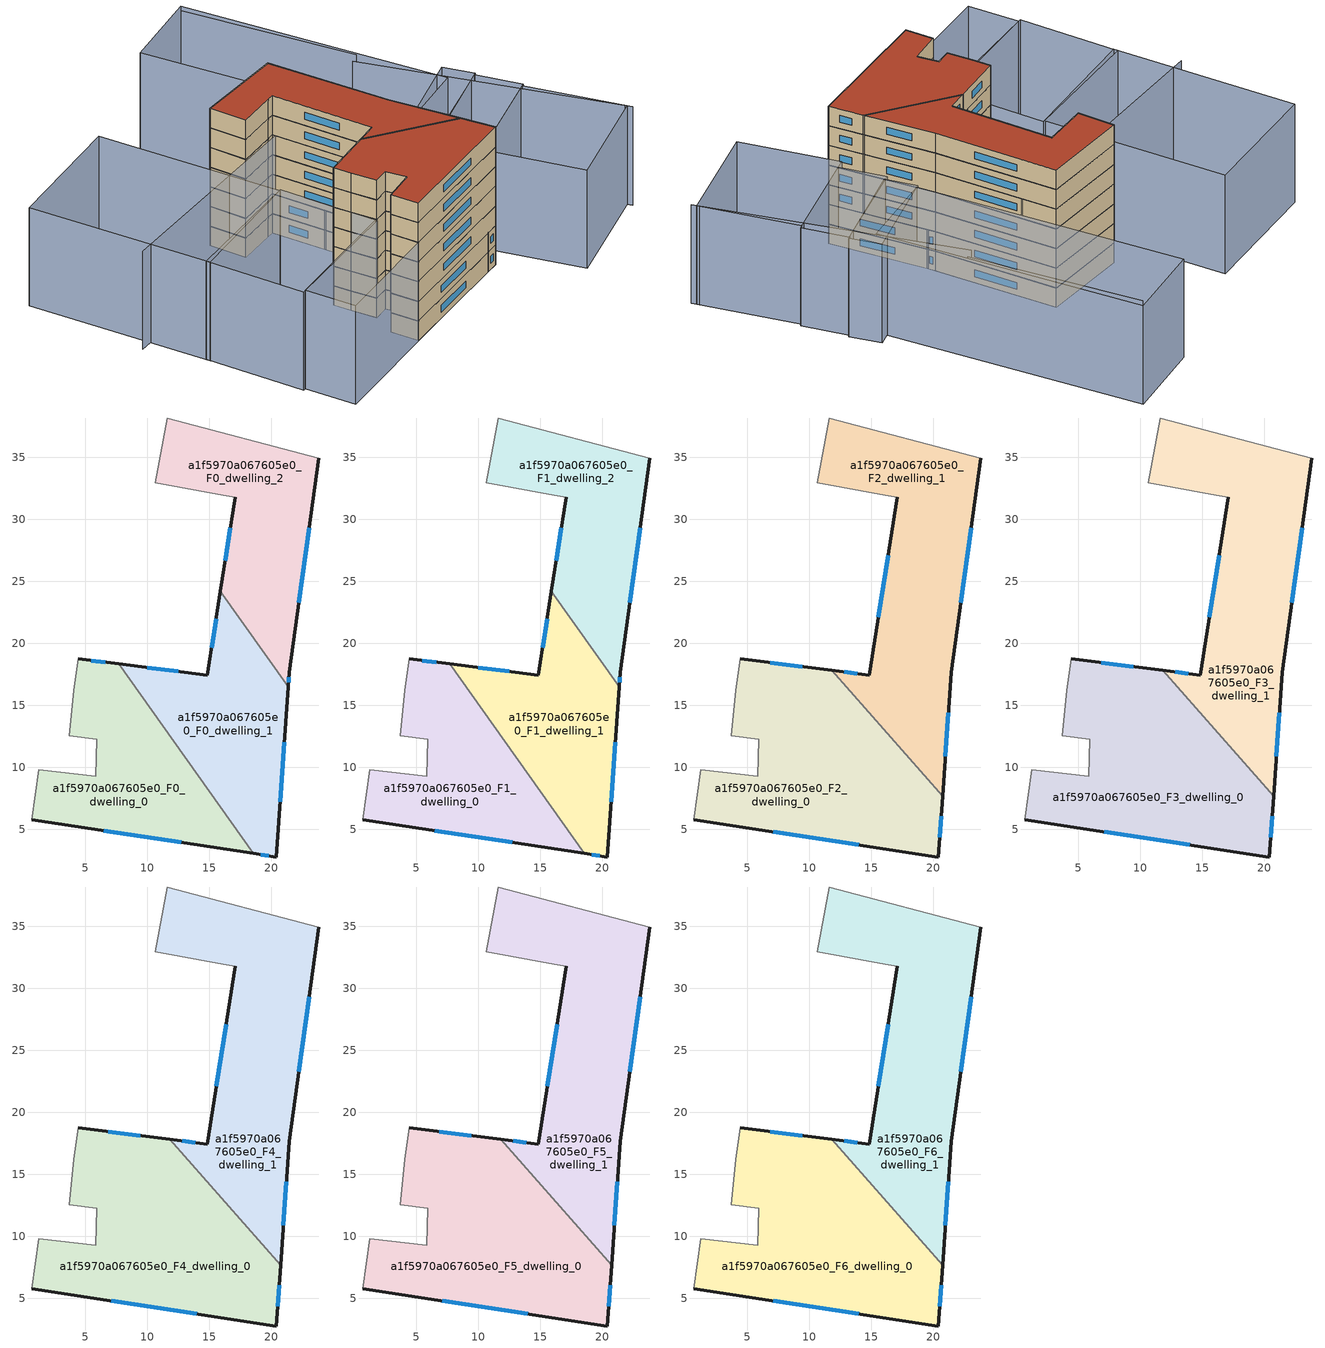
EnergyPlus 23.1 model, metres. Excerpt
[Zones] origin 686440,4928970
a1f5970a067605e0_F0_dwelling_0
 floor ground (EU_floor_Construction): 18.56,3.04 7.7,18.32 4.44,18.73 4.1,16.19 3.72,12.53 5.92,12.27 5.85,9.28 1.28,9.77 0.69,5.77 z0
 wall outside (EU_wall_Construction): 4.44,18.73 7.7,18.32 / 18.56,3.04 0.69,5.77 z0:3
 wall adiabatic (EU_wall_Construction): 0.69,5.77 1.28,9.77 5.85,9.28 5.92,12.27 3.72,12.53 4.1,16.19 4.44,18.73 z0:3
 wall to a1f5970a067605e0_F0_dwelling_1 (EU_wall_Construction): 7.7,18.32 18.56,3.04 z0:3
 window (EU_Window_Construction): 5.5,18.6 6.64,18.46 / 12.75,3.93 6.5,4.88 z0.98:2.02
a1f5970a067605e0_F0_dwelling_1
 floor ground (EU_floor_Construction): 20.44,2.75 21.39,16.49 15.91,24.19 14.86,17.43 7.7,18.32 18.56,3.04 z0
 wall outside (EU_wall_Construction): 7.7,18.32 14.86,17.43 15.91,24.19 / 21.39,16.49 20.44,2.75 18.56,3.04 z0:3
 wall to a1f5970a067605e0_F0_dwelling_2 (EU_wall_Construction): 15.91,24.19 21.39,16.49 z0:3
 window (EU_Window_Construction): 19.83,2.84 19.17,2.94 / 10.03,18.03 12.53,17.72 / 15.2,19.63 15.57,21.99 / 21.08,12.02 20.75,7.22 z0.98:2.02
a1f5970a067605e0_F0_dwelling_2
 floor ground (EU_floor_Construction): 21.39,16.49 21.47,17.65 23.86,34.93 11.63,38.17 10.68,32.93 16.15,31.93 17.1,31.77 15.91,24.19 z0
 wall outside (EU_wall_Construction): 23.86,34.93 21.47,17.65 21.39,16.49 / 15.91,24.19 17.1,31.77 z0:3
 wall adiabatic (EU_wall_Construction): 17.1,31.77 16.15,31.93 10.68,32.93 11.63,38.17 23.86,34.93 z0:3
 window (EU_Window_Construction): 23.08,29.31 22.24,23.27 / 21.44,17.27 21.41,16.87 / 16.3,26.66 16.71,29.31 z0.98:2.02
a1f5970a067605e0_F1_dwelling_0
 floor to a1f5970a067605e0_F0_dwelling_0 (EU_floor_Construction): 18.56,3.04 7.7,18.32 4.44,18.73 4.1,16.19 3.72,12.53 5.92,12.27 5.85,9.28 1.28,9.77 0.69,5.77 z3
 wall outside (EU_wall_Construction): 4.44,18.73 7.7,18.32 / 18.56,3.04 0.69,5.77 z3:6
 wall adiabatic (EU_wall_Construction): 0.69,5.77 1.28,9.77 5.85,9.28 5.92,12.27 3.72,12.53 4.1,16.19 4.44,18.73 z3:6
 wall to a1f5970a067605e0_F1_dwelling_1 (EU_wall_Construction): 7.7,18.32 18.56,3.04 z3:6
 window (EU_Window_Construction): 5.5,18.6 6.64,18.46 / 12.75,3.93 6.5,4.88 z3.98:5.02
a1f5970a067605e0_F1_dwelling_1
 floor to a1f5970a067605e0_F0_dwelling_1 (EU_floor_Construction): 20.44,2.75 21.39,16.49 15.91,24.19 14.86,17.43 7.7,18.32 18.56,3.04 z3
 wall outside (EU_wall_Construction): 7.7,18.32 14.86,17.43 15.91,24.19 / 21.39,16.49 20.44,2.75 18.56,3.04 z3:6
 wall to a1f5970a067605e0_F1_dwelling_2 (EU_wall_Construction): 15.91,24.19 21.39,16.49 z3:6
 window (EU_Window_Construction): 19.83,2.84 19.17,2.94 / 10.03,18.03 12.53,17.72 / 15.2,19.63 15.57,21.99 / 21.08,12.02 20.75,7.22 z3.98:5.02
a1f5970a067605e0_F1_dwelling_2
 floor to a1f5970a067605e0_F0_dwelling_2 (EU_floor_Construction): 21.39,16.49 21.47,17.65 23.86,34.93 11.63,38.17 10.68,32.93 16.15,31.93 17.1,31.77 15.91,24.19 z3
 wall outside (EU_wall_Construction): 23.86,34.93 21.47,17.65 21.39,16.49 / 15.91,24.19 17.1,31.77 z3:6
 wall adiabatic (EU_wall_Construction): 17.1,31.77 16.15,31.93 10.68,32.93 11.63,38.17 23.86,34.93 z3:6
 window (EU_Window_Construction): 23.08,29.31 22.24,23.27 / 21.44,17.27 21.41,16.87 / 16.3,26.66 16.71,29.31 z3.98:5.02
a1f5970a067605e0_F2_dwelling_0
 floor to a1f5970a067605e0_F1_dwelling_0 (EU_floor_Construction): 18.56,3.04 7.7,18.32 4.44,18.73 4.1,16.19 3.72,12.53 5.92,12.27 5.85,9.28 1.28,9.77 0.69,5.77 z6
 floor to a1f5970a067605e0_F1_dwelling_1 (EU_floor_Construction): 20.44,2.75 20.77,7.65 11.85,17.81 7.7,18.32 18.56,3.04 z6
 wall outside (EU_wall_Construction): 4.44,18.73 11.85,17.81 / 20.78,7.65 20.44,2.75 0.69,5.77 z6:9
 wall adiabatic (EU_wall_Construction): 0.69,5.77 1.28,9.77 5.85,9.28 5.92,12.27 3.72,12.53 4.1,16.19 4.44,18.73 z6:9
 wall to a1f5970a067605e0_F2_dwelling_1 (EU_wall_Construction): 11.85,17.81 20.78,7.65 z6:9
 window (EU_Window_Construction): 6.85,18.43 9.44,18.11 / 20.67,6.05 20.55,4.34 / 14.01,3.73 7.11,4.79 z6.98:8.02
a1f5970a067605e0_F2_dwelling_1
 floor to a1f5970a067605e0_F1_dwelling_1 (EU_floor_Construction): 20.77,7.65 21.39,16.49 15.91,24.19 14.86,17.43 11.85,17.81 z6
 floor to a1f5970a067605e0_F1_dwelling_2 (EU_floor_Construction): 21.39,16.49 21.47,17.65 23.86,34.93 11.63,38.17 10.68,32.93 16.15,31.93 17.1,31.77 15.91,24.19 z6
 wall outside (EU_wall_Construction): 23.86,34.93 21.47,17.65 20.78,7.65 / 11.85,17.81 14.86,17.43 17.1,31.77 z6:9
 wall adiabatic (EU_wall_Construction): 17.1,31.77 16.15,31.93 10.68,32.93 11.63,38.17 23.86,34.93 z6:9
 window (EU_Window_Construction): 23.08,29.31 22.24,23.27 / 21.24,14.4 21,10.9 / 12.83,17.68 13.88,17.55 / 15.59,22.09 16.37,27.11 z6.98:8.02
a1f5970a067605e0_F3_dwelling_0
 floor to a1f5970a067605e0_F2_dwelling_0 (EU_floor_Construction): 20.44,2.75 20.77,7.65 11.85,17.81 4.44,18.73 4.1,16.19 3.72,12.53 5.92,12.27 5.85,9.28 1.28,9.77 0.69,5.77 z9
 wall outside (EU_wall_Construction): 4.44,18.73 11.85,17.81 / 20.78,7.65 20.44,2.75 0.69,5.77 z9:12
 wall adiabatic (EU_wall_Construction): 0.69,5.77 1.28,9.77 5.85,9.28 5.92,12.27 3.72,12.53 4.1,16.19 4.44,18.73 z9:12
 wall to a1f5970a067605e0_F3_dwelling_1 (EU_wall_Construction): 11.85,17.81 20.78,7.65 z9:12
 window (EU_Window_Construction): 6.85,18.43 9.44,18.11 / 20.67,6.05 20.55,4.34 / 14.01,3.73 7.11,4.79 z9.98:11.02
a1f5970a067605e0_F3_dwelling_1
 floor to a1f5970a067605e0_F2_dwelling_1 (EU_floor_Construction): 20.77,7.65 21.47,17.65 23.86,34.93 11.63,38.17 10.68,32.93 16.15,31.93 17.1,31.77 14.86,17.43 11.85,17.81 z9
 wall outside (EU_wall_Construction): 23.86,34.93 21.47,17.65 20.78,7.65 / 11.85,17.81 14.86,17.43 17.1,31.77 z9:12
 wall adiabatic (EU_wall_Construction): 17.1,31.77 16.15,31.93 10.68,32.93 11.63,38.17 23.86,34.93 z9:12
 window (EU_Window_Construction): 23.08,29.31 22.24,23.27 / 21.24,14.4 21,10.9 / 12.83,17.68 13.88,17.55 / 15.59,22.09 16.37,27.11 z9.98:11.02
a1f5970a067605e0_F4_dwelling_0
 floor to a1f5970a067605e0_F3_dwelling_0 (EU_floor_Construction): 20.44,2.75 20.77,7.65 11.85,17.81 4.44,18.73 4.1,16.19 3.72,12.53 5.92,12.27 5.85,9.28 1.28,9.77 0.69,5.77 z12
 wall outside (EU_wall_Construction): 4.44,18.73 11.85,17.81 / 20.78,7.65 20.44,2.75 0.69,5.77 z12:15
 wall adiabatic (EU_wall_Construction): 0.69,5.77 1.28,9.77 5.85,9.28 5.92,12.27 3.72,12.53 4.1,16.19 4.44,18.73 z12:15
 wall to a1f5970a067605e0_F4_dwelling_1 (EU_wall_Construction): 11.85,17.81 20.78,7.65 z12:15
 window (EU_Window_Construction): 6.85,18.43 9.44,18.11 / 20.67,6.05 20.55,4.34 / 14.01,3.73 7.11,4.79 z12.98:14.02
a1f5970a067605e0_F4_dwelling_1
 floor to a1f5970a067605e0_F3_dwelling_1 (EU_floor_Construction): 20.77,7.65 21.47,17.65 23.86,34.93 11.63,38.17 10.68,32.93 16.15,31.93 17.1,31.77 14.86,17.43 11.85,17.81 z12
 wall outside (EU_wall_Construction): 23.86,34.93 21.47,17.65 20.78,7.65 / 11.85,17.81 14.86,17.43 17.1,31.77 z12:15
 wall adiabatic (EU_wall_Construction): 17.1,31.77 16.15,31.93 10.68,32.93 11.63,38.17 23.86,34.93 z12:15
 window (EU_Window_Construction): 23.08,29.31 22.24,23.27 / 21.24,14.4 21,10.9 / 12.83,17.68 13.88,17.55 / 15.59,22.09 16.37,27.11 z12.98:14.02
a1f5970a067605e0_F5_dwelling_0
 floor to a1f5970a067605e0_F4_dwelling_0 (EU_floor_Construction): 20.44,2.75 20.77,7.65 11.85,17.81 4.44,18.73 4.1,16.19 3.72,12.53 5.92,12.27 5.85,9.28 1.28,9.77 0.69,5.77 z15
 wall outside (EU_wall_Construction): 4.44,18.73 11.85,17.81 / 20.78,7.65 20.44,2.75 0.69,5.77 z15:18
 wall adiabatic (EU_wall_Construction): 0.69,5.77 1.28,9.77 5.85,9.28 5.92,12.27 3.72,12.53 4.1,16.19 4.44,18.73 z15:18
 wall to a1f5970a067605e0_F5_dwelling_1 (EU_wall_Construction): 11.85,17.81 20.78,7.65 z15:18
 window (EU_Window_Construction): 6.85,18.43 9.44,18.11 / 20.67,6.05 20.55,4.34 / 14.01,3.73 7.11,4.79 z15.98:17.02
a1f5970a067605e0_F5_dwelling_1
 floor to a1f5970a067605e0_F4_dwelling_1 (EU_floor_Construction): 20.77,7.65 21.47,17.65 23.86,34.93 11.63,38.17 10.68,32.93 16.15,31.93 17.1,31.77 14.86,17.43 11.85,17.81 z15
 wall outside (EU_wall_Construction): 23.86,34.93 21.47,17.65 20.78,7.65 / 11.85,17.81 14.86,17.43 17.1,31.77 z15:18
 wall adiabatic (EU_wall_Construction): 17.1,31.77 16.15,31.93 10.68,32.93 11.63,38.17 23.86,34.93 z15:18
 window (EU_Window_Construction): 23.08,29.31 22.24,23.27 / 21.24,14.4 21,10.9 / 12.83,17.68 13.88,17.55 / 15.59,22.09 16.37,27.11 z15.98:17.02
a1f5970a067605e0_F6_dwelling_0
 floor to a1f5970a067605e0_F5_dwelling_0 (EU_floor_Construction): 20.44,2.75 20.77,7.65 11.85,17.81 4.44,18.73 4.1,16.19 3.72,12.53 5.92,12.27 5.85,9.28 1.28,9.77 0.69,5.77 z18
 wall outside (EU_wall_Construction): 4.44,18.73 11.85,17.81 / 20.78,7.65 20.44,2.75 0.69,5.77 z18:21
 wall adiabatic (EU_wall_Construction): 0.69,5.77 1.28,9.77 5.85,9.28 5.92,12.27 3.72,12.53 4.1,16.19 4.44,18.73 z18:21
 wall to a1f5970a067605e0_F6_dwelling_1 (EU_wall_Construction): 11.85,17.81 20.78,7.65 z18:21
 window (EU_Window_Construction): 6.85,18.43 9.44,18.11 / 20.67,6.05 20.55,4.34 / 14.01,3.73 7.11,4.79 z18.98:20.02
 roof outside (EU_roof_Construction): 11.85,17.81 20.78,7.65 20.44,2.75 0.69,5.77 1.28,9.77 5.85,9.28 5.92,12.27 3.72,12.53 4.1,16.19 4.44,18.73 z21
a1f5970a067605e0_F6_dwelling_1
 floor to a1f5970a067605e0_F5_dwelling_1 (EU_floor_Construction): 20.77,7.65 21.47,17.65 23.86,34.93 11.63,38.17 10.68,32.93 16.15,31.93 17.1,31.77 14.86,17.43 11.85,17.81 z18
 wall outside (EU_wall_Construction): 23.86,34.93 21.47,17.65 20.78,7.65 / 11.85,17.81 14.86,17.43 17.1,31.77 z18:21
 wall adiabatic (EU_wall_Construction): 17.1,31.77 16.15,31.93 10.68,32.93 11.63,38.17 23.86,34.93 z18:21
 window (EU_Window_Construction): 23.08,29.31 22.24,23.27 / 21.24,14.4 21,10.9 / 12.83,17.68 13.88,17.55 / 15.59,22.09 16.37,27.11 z18.98:20.02
 roof outside (EU_roof_Construction): 23.86,34.93 21.47,17.65 20.78,7.65 11.85,17.81 14.86,17.43 17.1,31.77 16.15,31.93 10.68,32.93 11.63,38.17 z21
shading: 39.26,-8.71 36.43,28.14 / 37.96,28.26 39.47,52.55 / 23.34,30.03 -13.46,37.75 / 23.32,5.68 38.79,6.12 / 38.79,6.12 39.19,-7.98 / 39.19,-7.98 23.71,-8.42 / 23.71,-8.42 23.32,5.68 / 24.52,12.26 39.03,12.63 / 39.03,12.63 39.2,6.08 / 39.2,6.08 24.69,5.71 / 24.69,5.71 24.52,12.26 / 5.24,5.11 -15.56,8.15 / -15.56,8.15 -14.51,15.33 / -14.51,15.33 6.29,12.29 / 6.29,12.29 5.24,5.11 / 25,16.61 39.12,17.15 / 39.12,17.15 39.3,12.64 / 39.3,12.64 25.17,12.1 / 25.17,12.1 25,16.61 / 3.48,12.41 -15.01,15.41 / -15.01,15.41 -12.73,29.44 / -12.73,29.44 5.76,26.44 / 5.76,26.44 3.48,12.41 / 25.39,16.62 28.73,54.07 / 28.73,54.07 40.48,53.02 / 40.48,53.02 37.14,15.57 / 37.14,15.57 25.39,16.62 / -12.81,28.88 -9.26,54.75 / -9.26,54.75 9.04,52.24 / 9.04,52.24 5.49,26.37 / 5.49,26.37 -12.81,28.88 z0:15
[Building]
EU S2 Campaign: North Axis=0; Terrain=City; Solar Distribution=FullExterior
[Site:Location]
Bologna: Latitude=44.5; Longitude=11.25; Time Zone=1; Elevation=37
[SizingPeriod:WeatherFileDays]
AnnualSizingPeriod: Begin Month=1; Begin Day of Month=1; End Month=12; End Day of Month=31; Day of Week for Start Day=Monday; Use Weather File Daylight Saving Period=No; Use Weather File Rain and Snow Indicators=No
[MATERIAL]
EU_InternalMass_Material: Roughness=MediumRough; Thickness=0.1; Conductivity=1; Density=1800; Specific Heat=900; Thermal Absorptance=0.9; Solar Absorptance=0.7; Visible Absorptance=0.7
[MATERIAL:NOMASS] Roughness=MediumRough; Thermal Absorptance=0.9; Solar Absorptance=0.7; Visible Absorptance=0.7
Name | Thermal Resistance
EU_wall_NoMass | 0.905828
EU_roof_NoMass | 0.37593
EU_floor_NoMass | 0.67114
[WINDOWMATERIAL:SIMPLEGLAZINGSYSTEM]
EU_Window_SimpleGlazing: UFactor=4.52486; Solar Heat Gain Coefficient=0.85; Visible Transmittance=0.85
[CONSTRUCTION]
EU_wall_Construction: EU_wall_NoMass
EU_roof_Construction: EU_roof_NoMass
EU_floor_Construction: EU_floor_NoMass
EU_InternalMass_Construction: EU_InternalMass_Material
EU_Window_Construction: EU_Window_SimpleGlazing
[ZONE] Type=1; Multiplier=1; Ceiling Height=autocalculate; Floor Area=autocalculate; Part of Total Floor Area=Yes
Name | Volume
a1f5970a067605e0_F0_dwelling_0; a1f5970a067605e0_F1_dwelling_0 | 392.106
a1f5970a067605e0_F2_dwelling_0 | 588.16
a1f5970a067605e0_F3_dwelling_0; a1f5970a067605e0_F4_dwelling_0; a1f5970a067605e0_F5_dwelling_0; a1f5970a067605e0_F6_dwelling_0 | 588.176
a1f5970a067605e0_F0_dwelling_1 | 392.109
a1f5970a067605e0_F1_dwelling_1 | 392.112
a1f5970a067605e0_F2_dwelling_1 | 588.166
a1f5970a067605e0_F3_dwelling_1; a1f5970a067605e0_F4_dwelling_1; a1f5970a067605e0_F5_dwelling_1; a1f5970a067605e0_F6_dwelling_1 | 588.168
a1f5970a067605e0_F0_dwelling_2 | 392.123
a1f5970a067605e0_F1_dwelling_2 | 392.125
[INTERNALMASS] Construction=EU_InternalMass_Construction
Name | Zone or ZoneList | Surface Area
a1f5970a067605e0_F0_dwelling_0_EU_InternalMass | a1f5970a067605e0_F0_dwelling_0 | 130.702
a1f5970a067605e0_F0_dwelling_1_EU_InternalMass | a1f5970a067605e0_F0_dwelling_1 | 130.703
a1f5970a067605e0_F0_dwelling_2_EU_InternalMass | a1f5970a067605e0_F0_dwelling_2 | 130.708
a1f5970a067605e0_F1_dwelling_0_EU_InternalMass | a1f5970a067605e0_F1_dwelling_0 | 130.702
a1f5970a067605e0_F1_dwelling_1_EU_InternalMass | a1f5970a067605e0_F1_dwelling_1 | 130.703
a1f5970a067605e0_F1_dwelling_2_EU_InternalMass | a1f5970a067605e0_F1_dwelling_2 | 130.708
a1f5970a067605e0_F2_dwelling_0_EU_InternalMass | a1f5970a067605e0_F2_dwelling_0 | 196.059
a1f5970a067605e0_F2_dwelling_1_EU_InternalMass | a1f5970a067605e0_F2_dwelling_1 | 196.055
a1f5970a067605e0_F3_dwelling_0_EU_InternalMass | a1f5970a067605e0_F3_dwelling_0 | 196.059
a1f5970a067605e0_F3_dwelling_1_EU_InternalMass | a1f5970a067605e0_F3_dwelling_1 | 196.055
a1f5970a067605e0_F4_dwelling_0_EU_InternalMass | a1f5970a067605e0_F4_dwelling_0 | 196.059
a1f5970a067605e0_F4_dwelling_1_EU_InternalMass | a1f5970a067605e0_F4_dwelling_1 | 196.055
a1f5970a067605e0_F5_dwelling_0_EU_InternalMass | a1f5970a067605e0_F5_dwelling_0 | 196.059
a1f5970a067605e0_F5_dwelling_1_EU_InternalMass | a1f5970a067605e0_F5_dwelling_1 | 196.055
a1f5970a067605e0_F6_dwelling_0_EU_InternalMass | a1f5970a067605e0_F6_dwelling_0 | 196.059
a1f5970a067605e0_F6_dwelling_1_EU_InternalMass | a1f5970a067605e0_F6_dwelling_1 | 196.055
[OTHEREQUIPMENT] Fuel Type=Electricity; Design Level Calculation Method=Watts/Area; Power per Zone Floor Area=1; Fraction Latent=0; Fraction Radiant=0; Fraction Lost=0; Carbon Dioxide Generation Rate=0; EndUse Subcategory=EU_Step8_InternalGains
Name | Zone or ZoneList or Space or SpaceList | Schedule
EU_Step8_InternalGain_a1f5970a067605e0_F0_dwelling_0_f000 | a1f5970a067605e0_F0_dwelling_0 | EU_Step8_GainSchedule_a1f5970a067605e0_F0_dwelling_0_f000
EU_Step8_InternalGain_a1f5970a067605e0_F0_dwelling_1_f000 | a1f5970a067605e0_F0_dwelling_1 | EU_Step8_GainSchedule_a1f5970a067605e0_F0_dwelling_1_f000
EU_Step8_InternalGain_a1f5970a067605e0_F0_dwelling_2_f000 | a1f5970a067605e0_F0_dwelling_2 | EU_Step8_GainSchedule_a1f5970a067605e0_F0_dwelling_2_f000
EU_Step8_InternalGain_a1f5970a067605e0_F1_dwelling_0_f000 | a1f5970a067605e0_F1_dwelling_0 | EU_Step8_GainSchedule_a1f5970a067605e0_F1_dwelling_0_f000
EU_Step8_InternalGain_a1f5970a067605e0_F1_dwelling_1_f000 | a1f5970a067605e0_F1_dwelling_1 | EU_Step8_GainSchedule_a1f5970a067605e0_F1_dwelling_1_f000
EU_Step8_InternalGain_a1f5970a067605e0_F1_dwelling_2_f000 | a1f5970a067605e0_F1_dwelling_2 | EU_Step8_GainSchedule_a1f5970a067605e0_F1_dwelling_2_f000
EU_Step8_InternalGain_a1f5970a067605e0_F2_dwelling_0_f000 | a1f5970a067605e0_F2_dwelling_0 | EU_Step8_GainSchedule_a1f5970a067605e0_F2_dwelling_0_f000
EU_Step8_InternalGain_a1f5970a067605e0_F2_dwelling_1_f000 | a1f5970a067605e0_F2_dwelling_1 | EU_Step8_GainSchedule_a1f5970a067605e0_F2_dwelling_1_f000
EU_Step8_InternalGain_a1f5970a067605e0_F3_dwelling_0_f000 | a1f5970a067605e0_F3_dwelling_0 | EU_Step8_GainSchedule_a1f5970a067605e0_F3_dwelling_0_f000
EU_Step8_InternalGain_a1f5970a067605e0_F3_dwelling_1_f000 | a1f5970a067605e0_F3_dwelling_1 | EU_Step8_GainSchedule_a1f5970a067605e0_F3_dwelling_1_f000
EU_Step8_InternalGain_a1f5970a067605e0_F4_dwelling_0_f000 | a1f5970a067605e0_F4_dwelling_0 | EU_Step8_GainSchedule_a1f5970a067605e0_F4_dwelling_0_f000
EU_Step8_InternalGain_a1f5970a067605e0_F4_dwelling_1_f000 | a1f5970a067605e0_F4_dwelling_1 | EU_Step8_GainSchedule_a1f5970a067605e0_F4_dwelling_1_f000
EU_Step8_InternalGain_a1f5970a067605e0_F5_dwelling_0_f000 | a1f5970a067605e0_F5_dwelling_0 | EU_Step8_GainSchedule_a1f5970a067605e0_F5_dwelling_0_f000
EU_Step8_InternalGain_a1f5970a067605e0_F5_dwelling_1_f000 | a1f5970a067605e0_F5_dwelling_1 | EU_Step8_GainSchedule_a1f5970a067605e0_F5_dwelling_1_f000
EU_Step8_InternalGain_a1f5970a067605e0_F6_dwelling_0_f000 | a1f5970a067605e0_F6_dwelling_0 | EU_Step8_GainSchedule_a1f5970a067605e0_F6_dwelling_0_f000
EU_Step8_InternalGain_a1f5970a067605e0_F6_dwelling_1_f000 | a1f5970a067605e0_F6_dwelling_1 | EU_Step8_GainSchedule_a1f5970a067605e0_F6_dwelling_1_f000
[ZONEVENTILATION:DESIGNFLOWRATE] Schedule=EU_AlwaysOn; Design Flow Rate Calculation Method=AirChanges/Hour; Air Changes per Hour=0.73129; Ventilation Type=Natural; Fan Pressure Rise=0; Fan Total Efficiency=1; Constant Term Coefficient=1; Temperature Term Coefficient=0; Velocity Term Coefficient=0; Velocity Squared Term Coefficient=0; Minimum Indoor Temperature=-100; Maximum Indoor Temperature=100; Delta Temperature=-100; Minimum Outdoor Temperature=-100; Maximum Outdoor Temperature=100; Maximum Wind Speed=40
Name | Zone or ZoneList or Space or SpaceList
EU_ConstantAir_a1f5970a067605e0_F0_dwelling_0 | a1f5970a067605e0_F0_dwelling_0
EU_ConstantAir_a1f5970a067605e0_F0_dwelling_1 | a1f5970a067605e0_F0_dwelling_1
EU_ConstantAir_a1f5970a067605e0_F0_dwelling_2 | a1f5970a067605e0_F0_dwelling_2
EU_ConstantAir_a1f5970a067605e0_F1_dwelling_0 | a1f5970a067605e0_F1_dwelling_0
EU_ConstantAir_a1f5970a067605e0_F1_dwelling_1 | a1f5970a067605e0_F1_dwelling_1
EU_ConstantAir_a1f5970a067605e0_F1_dwelling_2 | a1f5970a067605e0_F1_dwelling_2
EU_ConstantAir_a1f5970a067605e0_F2_dwelling_0 | a1f5970a067605e0_F2_dwelling_0
EU_ConstantAir_a1f5970a067605e0_F2_dwelling_1 | a1f5970a067605e0_F2_dwelling_1
EU_ConstantAir_a1f5970a067605e0_F3_dwelling_0 | a1f5970a067605e0_F3_dwelling_0
EU_ConstantAir_a1f5970a067605e0_F3_dwelling_1 | a1f5970a067605e0_F3_dwelling_1
EU_ConstantAir_a1f5970a067605e0_F4_dwelling_0 | a1f5970a067605e0_F4_dwelling_0
EU_ConstantAir_a1f5970a067605e0_F4_dwelling_1 | a1f5970a067605e0_F4_dwelling_1
EU_ConstantAir_a1f5970a067605e0_F5_dwelling_0 | a1f5970a067605e0_F5_dwelling_0
EU_ConstantAir_a1f5970a067605e0_F5_dwelling_1 | a1f5970a067605e0_F5_dwelling_1
EU_ConstantAir_a1f5970a067605e0_F6_dwelling_0 | a1f5970a067605e0_F6_dwelling_0
EU_ConstantAir_a1f5970a067605e0_F6_dwelling_1 | a1f5970a067605e0_F6_dwelling_1
[HVACTEMPLATE:THERMOSTAT] Constant Heating Setpoint=20; Constant Cooling Setpoint=50
EU_HeatOnly_a1f5970a067605e0_F0_dwelling_0; EU_HeatOnly_a1f5970a067605e0_F0_dwelling_1; EU_HeatOnly_a1f5970a067605e0_F0_dwelling_2; EU_HeatOnly_a1f5970a067605e0_F1_dwelling_0; EU_HeatOnly_a1f5970a067605e0_F1_dwelling_1; EU_HeatOnly_a1f5970a067605e0_F1_dwelling_2; EU_HeatOnly_a1f5970a067605e0_F2_dwelling_0; EU_HeatOnly_a1f5970a067605e0_F2_dwelling_1; EU_HeatOnly_a1f5970a067605e0_F3_dwelling_0; EU_HeatOnly_a1f5970a067605e0_F3_dwelling_1; EU_HeatOnly_a1f5970a067605e0_F4_dwelling_0; EU_HeatOnly_a1f5970a067605e0_F4_dwelling_1; EU_HeatOnly_a1f5970a067605e0_F5_dwelling_0; EU_HeatOnly_a1f5970a067605e0_F5_dwelling_1; EU_HeatOnly_a1f5970a067605e0_F6_dwelling_0; EU_HeatOnly_a1f5970a067605e0_F6_dwelling_1
[HVACTEMPLATE:ZONE:IDEALLOADSAIRSYSTEM] System Availability Schedule=EU_AlwaysOn; Maximum Heating Supply Air Temperature=50; Minimum Cooling Supply Air Temperature=13; Maximum Heating Supply Air Humidity Ratio=0.0156; Minimum Cooling Supply Air Humidity Ratio=0.0077; Heating Limit=NoLimit; Cooling Limit=NoLimit; Heating Availability Schedule=EU_AlwaysOn; Cooling Availability Schedule=EU_CoolingOff; Dehumidification Control Type=ConstantSensibleHeatRatio; Cooling Sensible Heat Ratio=0.7; Dehumidification Setpoint=60; Humidification Control Type=None; Humidification Setpoint=30; Outdoor Air Method=None; Outdoor Air Flow Rate per Person=0.00944; Outdoor Air Flow Rate per Zone Floor Area=0; Outdoor Air Flow Rate per Zone=0; Demand Controlled Ventilation Type=None; Outdoor Air Economizer Type=NoEconomizer; Heat Recovery Type=None; Sensible Heat Recovery Effectiveness=0.7; Latent Heat Recovery Effectiveness=0.65
Name | Template Thermostat
a1f5970a067605e0_F0_dwelling_0 | EU_HeatOnly_a1f5970a067605e0_F0_dwelling_0
a1f5970a067605e0_F0_dwelling_1 | EU_HeatOnly_a1f5970a067605e0_F0_dwelling_1
a1f5970a067605e0_F0_dwelling_2 | EU_HeatOnly_a1f5970a067605e0_F0_dwelling_2
a1f5970a067605e0_F1_dwelling_0 | EU_HeatOnly_a1f5970a067605e0_F1_dwelling_0
a1f5970a067605e0_F1_dwelling_1 | EU_HeatOnly_a1f5970a067605e0_F1_dwelling_1
a1f5970a067605e0_F1_dwelling_2 | EU_HeatOnly_a1f5970a067605e0_F1_dwelling_2
a1f5970a067605e0_F2_dwelling_0 | EU_HeatOnly_a1f5970a067605e0_F2_dwelling_0
a1f5970a067605e0_F2_dwelling_1 | EU_HeatOnly_a1f5970a067605e0_F2_dwelling_1
a1f5970a067605e0_F3_dwelling_0 | EU_HeatOnly_a1f5970a067605e0_F3_dwelling_0
a1f5970a067605e0_F3_dwelling_1 | EU_HeatOnly_a1f5970a067605e0_F3_dwelling_1
a1f5970a067605e0_F4_dwelling_0 | EU_HeatOnly_a1f5970a067605e0_F4_dwelling_0
a1f5970a067605e0_F4_dwelling_1 | EU_HeatOnly_a1f5970a067605e0_F4_dwelling_1
a1f5970a067605e0_F5_dwelling_0 | EU_HeatOnly_a1f5970a067605e0_F5_dwelling_0
a1f5970a067605e0_F5_dwelling_1 | EU_HeatOnly_a1f5970a067605e0_F5_dwelling_1
a1f5970a067605e0_F6_dwelling_0 | EU_HeatOnly_a1f5970a067605e0_F6_dwelling_0
a1f5970a067605e0_F6_dwelling_1 | EU_HeatOnly_a1f5970a067605e0_F6_dwelling_1
[SIZING:ZONE] Zone Cooling Design Supply Air Temperature Input Method=SupplyAirTemperature; Zone Cooling Design Supply Air Temperature=13; Zone Heating Design Supply Air Temperature Input Method=SupplyAirTemperature; Zone Heating Design Supply Air Temperature=50; Zone Cooling Design Supply Air Humidity Ratio=0.008; Zone Heating Design Supply Air Humidity Ratio=0.008; Cooling Design Air Flow Method=DesignDay; Cooling Design Air Flow Rate=0; Cooling Minimum Air Flow per Zone Floor Area=0.000762; Cooling Minimum Air Flow=0; Cooling Minimum Air Flow Fraction=0.2; Heating Design Air Flow Method=DesignDay; Heating Design Air Flow Rate=0; Heating Maximum Air Flow per Zone Floor Area=0.002032; Heating Maximum Air Flow=0.141576; Heating Maximum Air Flow Fraction=0.3; Account for Dedicated Outdoor Air System=No; Dedicated Outdoor Air System Control Strategy=NeutralSupplyAir; Dedicated Outdoor Air Low Setpoint Temperature for Design=autosize; Dedicated Outdoor Air High Setpoint Temperature for Design=autosize; Zone Load Sizing Method=Sensible Load Only No Latent Load; Zone Latent Cooling Design Supply Air Humidity Ratio Input Method=HumidityRatioDifference; Zone Cooling Design Supply Air Humidity Ratio Difference=0.005; Zone Latent Heating Design Supply Air Humidity Ratio Input Method=HumidityRatioDifference; Zone Humidification Design Supply Air Humidity Ratio Difference=0.005
a1f5970a067605e0_F0_dwelling_0; a1f5970a067605e0_F0_dwelling_1; a1f5970a067605e0_F0_dwelling_2; a1f5970a067605e0_F1_dwelling_0; a1f5970a067605e0_F1_dwelling_1; a1f5970a067605e0_F1_dwelling_2; a1f5970a067605e0_F2_dwelling_0; a1f5970a067605e0_F2_dwelling_1; a1f5970a067605e0_F3_dwelling_0; a1f5970a067605e0_F3_dwelling_1; a1f5970a067605e0_F4_dwelling_0; a1f5970a067605e0_F4_dwelling_1; a1f5970a067605e0_F5_dwelling_0; a1f5970a067605e0_F5_dwelling_1; a1f5970a067605e0_F6_dwelling_0; a1f5970a067605e0_F6_dwelling_1
[SCHEDULE:CONSTANT]
Name | Hourly Value
EU_AlwaysOn | 1
EU_CoolingOff | 0
[SCHEDULE:FILE] Column Number=1; Rows to Skip at Top=0; Number of Hours of Data=8760; Column Separator=Comma; Interpolate to Timestep=No; Minutes per Item=60; Adjust Schedule for Daylight Savings=Yes
Name | File
EU_Step8_GainSchedule_a1f5970a067605e0_F0_dwelling_0_f000 | ../../schedules/a1f5970a067605e0/a1f5970a067605e0_F0_dwelling_0_f000_gain.csv
EU_Step8_GainSchedule_a1f5970a067605e0_F0_dwelling_1_f000 | ../../schedules/a1f5970a067605e0/a1f5970a067605e0_F0_dwelling_1_f000_gain.csv
EU_Step8_GainSchedule_a1f5970a067605e0_F0_dwelling_2_f000 | ../../schedules/a1f5970a067605e0/a1f5970a067605e0_F0_dwelling_2_f000_gain.csv
EU_Step8_GainSchedule_a1f5970a067605e0_F1_dwelling_0_f000 | ../../schedules/a1f5970a067605e0/a1f5970a067605e0_F1_dwelling_0_f000_gain.csv
EU_Step8_GainSchedule_a1f5970a067605e0_F1_dwelling_1_f000 | ../../schedules/a1f5970a067605e0/a1f5970a067605e0_F1_dwelling_1_f000_gain.csv
EU_Step8_GainSchedule_a1f5970a067605e0_F1_dwelling_2_f000 | ../../schedules/a1f5970a067605e0/a1f5970a067605e0_F1_dwelling_2_f000_gain.csv
EU_Step8_GainSchedule_a1f5970a067605e0_F2_dwelling_0_f000 | ../../schedules/a1f5970a067605e0/a1f5970a067605e0_F2_dwelling_0_f000_gain.csv
EU_Step8_GainSchedule_a1f5970a067605e0_F2_dwelling_1_f000 | ../../schedules/a1f5970a067605e0/a1f5970a067605e0_F2_dwelling_1_f000_gain.csv
EU_Step8_GainSchedule_a1f5970a067605e0_F3_dwelling_0_f000 | ../../schedules/a1f5970a067605e0/a1f5970a067605e0_F3_dwelling_0_f000_gain.csv
EU_Step8_GainSchedule_a1f5970a067605e0_F3_dwelling_1_f000 | ../../schedules/a1f5970a067605e0/a1f5970a067605e0_F3_dwelling_1_f000_gain.csv
EU_Step8_GainSchedule_a1f5970a067605e0_F4_dwelling_0_f000 | ../../schedules/a1f5970a067605e0/a1f5970a067605e0_F4_dwelling_0_f000_gain.csv
EU_Step8_GainSchedule_a1f5970a067605e0_F4_dwelling_1_f000 | ../../schedules/a1f5970a067605e0/a1f5970a067605e0_F4_dwelling_1_f000_gain.csv
EU_Step8_GainSchedule_a1f5970a067605e0_F5_dwelling_0_f000 | ../../schedules/a1f5970a067605e0/a1f5970a067605e0_F5_dwelling_0_f000_gain.csv
EU_Step8_GainSchedule_a1f5970a067605e0_F5_dwelling_1_f000 | ../../schedules/a1f5970a067605e0/a1f5970a067605e0_F5_dwelling_1_f000_gain.csv
EU_Step8_GainSchedule_a1f5970a067605e0_F6_dwelling_0_f000 | ../../schedules/a1f5970a067605e0/a1f5970a067605e0_F6_dwelling_0_f000_gain.csv
EU_Step8_GainSchedule_a1f5970a067605e0_F6_dwelling_1_f000 | ../../schedules/a1f5970a067605e0/a1f5970a067605e0_F6_dwelling_1_f000_gain.csv
